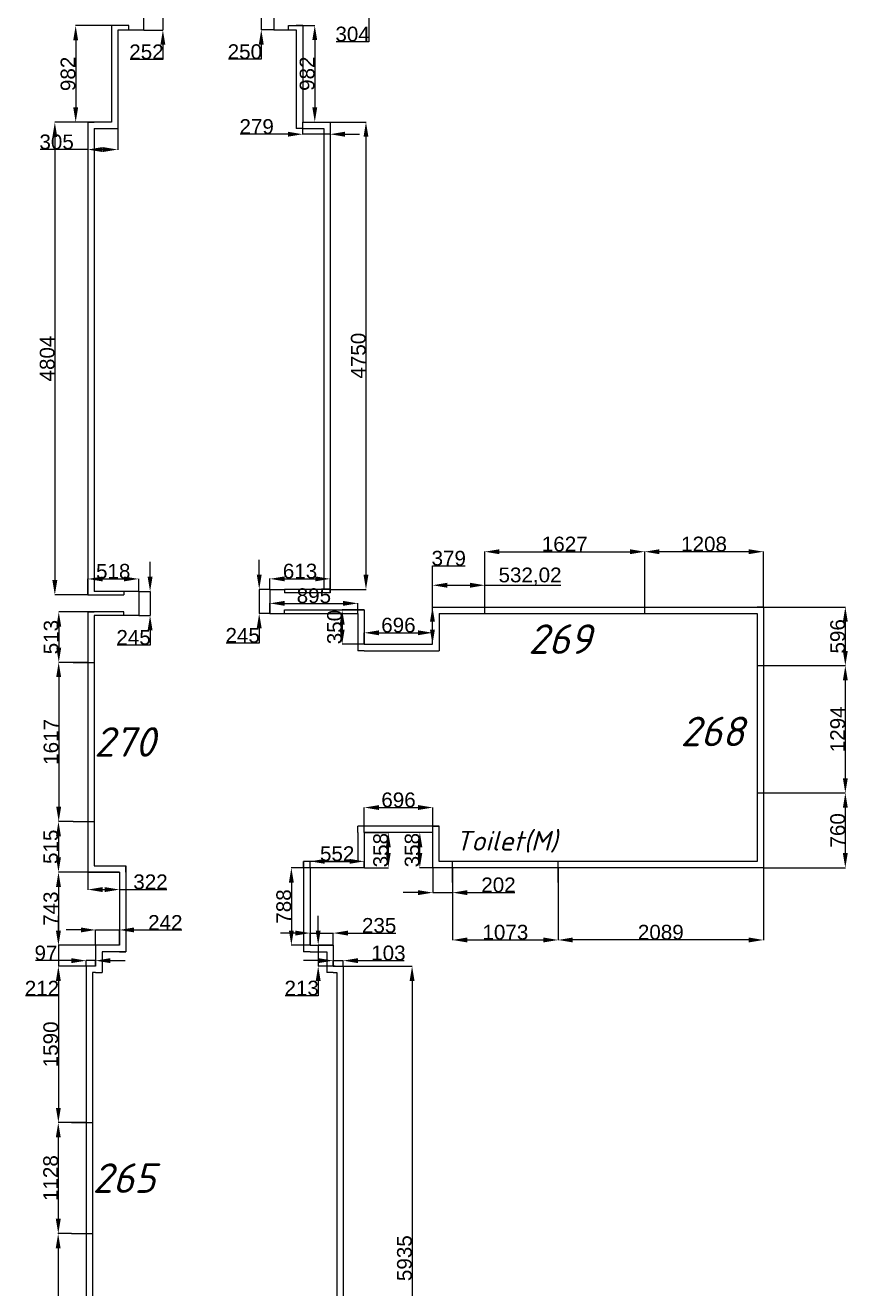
# Model space of a CAD drawing. Header units: millimetres. Extents: x 0 to 135706, y 0 to 79429.
# Drawn here: x 14594 to 22961, y 26441 to 39281 of the extents above; entities that cross this region are included whole.
import ezdxf
from ezdxf.enums import TextEntityAlignment as Align

# ---------------------------------------------------------------- set-up
doc = ezdxf.new("R2010")
doc.units = ezdxf.units.MM
doc.linetypes.add('ACAD_ISO02W100', pattern=[15, 12, -3])
doc.styles.add('GOST', font='ISOCPEUI.TTF')
doc.styles.get("Standard").update_dxf_attribs({"font": 'Arial.ttf'})
doc.dimstyles.new('Copy of ISO-25', dxfattribs={"dimtxt": 150, "dimasz": 150, "dimexe": 1.25, "dimexo": 0.625, "dimtad": 1, "dimtoh": 1, "dimtxsty": 'Standard', "dimcen": 2.5, "dimadec": 0, "dimazin": 0, "dimtfac": 1, "dimtmove": 0, "dimatfit": 3, "dimfxl": 1, "dimarcsym": 0})

# ---------------------------------------------------------------- blocks, each defined once
blk = doc.blocks.new('*D257')
at = {"color": 0, "lineweight": -2, "transparency": 16777216}
for p, q in [((17736, 39744), (18091, 39744)), ((18090, 39594), (18090, 39590)), ((17586, 39440), (18091, 39440)), ((18090, 39440), (18090, 39114)), ((18090, 39114), (17758, 39114))]:
    blk.add_line(p, q, dxfattribs=at)
at = {"color": 0, "transparency": 16777216}
for points in [[(18065, 39594), (18115, 39594), (18090, 39744)], [(18065, 39590), (18115, 39590), (18090, 39440)]]:
    blk.add_solid(points, dxfattribs=at)
at = {"layer": 'Defpoints', "color": 0, "transparency": 16777216}
for p in [(17735, 39744), (18090, 39744), (17585, 39440)]:
    blk.add_point(p, dxfattribs=at)
at = {"color": 0, "transparency": 16777216, "insert": (17924, 39191), "char_height": 150, "attachment_point": 5}
blk.add_mtext('304', dxfattribs=at)
blk = doc.blocks.new('*D277')
at = {"color": 0, "lineweight": -2, "transparency": 16777216}
for p, q in [((15994, 39635), (15994, 39785)), ((15799, 39485), (15995, 39485)), ((15994, 39485), (15994, 39233)), ((15799, 39233), (15995, 39233)), ((15994, 39083), (15994, 38933)), ((15994, 38933), (15661, 38933))]:
    blk.add_line(p, q, dxfattribs=at)
at = {"color": 0, "transparency": 16777216}
for points in [[(15969, 39635), (16019, 39635), (15994, 39485)], [(15969, 39083), (16019, 39083), (15994, 39233)]]:
    blk.add_solid(points, dxfattribs=at)
at = {"layer": 'Defpoints', "color": 0, "transparency": 16777216}
for p in [(15798, 39485), (15798, 39233), (15994, 39233)]:
    blk.add_point(p, dxfattribs=at)
at = {"color": 0, "transparency": 16777216, "insert": (15827, 39010), "char_height": 150, "attachment_point": 5}
blk.add_mtext('252', dxfattribs=at)
blk = doc.blocks.new('*D278')
at = {"color": 0, "lineweight": -2, "transparency": 16777216}
for p, q in [((16995, 39635), (16995, 39785)), ((17123, 39485), (16994, 39485)), ((16995, 39485), (16995, 39235)), ((17123, 39235), (16994, 39235)), ((16995, 39085), (16995, 38935)), ((16995, 38935), (16661, 38935))]:
    blk.add_line(p, q, dxfattribs=at)
at = {"color": 0, "transparency": 16777216}
for points in [[(16970, 39635), (17020, 39635), (16995, 39485)], [(16970, 39085), (17020, 39085), (16995, 39235)]]:
    blk.add_solid(points, dxfattribs=at)
at = {"layer": 'Defpoints', "color": 0, "transparency": 16777216}
for p in [(17123, 39485), (16995, 39235), (17123, 39235)]:
    blk.add_point(p, dxfattribs=at)
at = {"color": 0, "transparency": 16777216, "insert": (16828, 39012), "char_height": 150, "attachment_point": 5}
blk.add_mtext('250', dxfattribs=at)
blk = doc.blocks.new('*D279')
at = {"color": 0, "lineweight": -2, "transparency": 16777216}
for p, q in [((15470, 39278), (15106, 39278)), ((15107, 39128), (15107, 38446)), ((15470, 38296), (15106, 38296))]:
    blk.add_line(p, q, dxfattribs=at)
at = {"color": 0, "transparency": 16777216}
for points in [[(15082, 39128), (15132, 39128), (15107, 39278)], [(15082, 38446), (15132, 38446), (15107, 38296)]]:
    blk.add_solid(points, dxfattribs=at)
at = {"layer": 'Defpoints', "color": 0, "transparency": 16777216}
for p in [(15470, 39278), (15107, 38296), (15470, 38296)]:
    blk.add_point(p, dxfattribs=at)
at = {"color": 0, "transparency": 16777216, "insert": (15030, 38787), "char_height": 150, "attachment_point": 5, "rotation": 90}
blk.add_mtext('982', dxfattribs=at)
blk = doc.blocks.new('*D280')
at = {"color": 0, "lineweight": -2, "transparency": 16777216}
for p, q in [((17417, 39280), (17541, 39280)), ((17539, 39130), (17539, 38448)), ((17417, 38298), (17541, 38298))]:
    blk.add_line(p, q, dxfattribs=at)
at = {"color": 0, "transparency": 16777216}
for points in [[(17514, 39130), (17564, 39130), (17539, 39280)], [(17514, 38448), (17564, 38448), (17539, 38298)]]:
    blk.add_solid(points, dxfattribs=at)
at = {"layer": 'Defpoints', "color": 0, "transparency": 16777216}
for p in [(17416, 39280), (17416, 38298), (17539, 38298)]:
    blk.add_point(p, dxfattribs=at)
at = {"color": 0, "transparency": 16777216, "insert": (17462, 38789), "char_height": 150, "attachment_point": 5, "rotation": 90}
blk.add_mtext('982', dxfattribs=at)
blk = doc.blocks.new('*D281')
at = {"color": 0, "lineweight": -2, "transparency": 16777216}
for p, q in [((17416, 38297), (17416, 38172)), ((17695, 38297), (17695, 38172)), ((17266, 38174), (16781, 38174)), ((17695, 38174), (17416, 38174)), ((17845, 38174), (17995, 38174))]:
    blk.add_line(p, q, dxfattribs=at)
at = {"color": 0, "transparency": 16777216}
for points in [[(17266, 38199), (17266, 38149), (17416, 38174)], [(17845, 38199), (17845, 38149), (17695, 38174)]]:
    blk.add_solid(points, dxfattribs=at)
at = {"layer": 'Defpoints', "color": 0, "transparency": 16777216}
for p in [(17416, 38298), (17695, 38298), (17416, 38174)]:
    blk.add_point(p, dxfattribs=at)
at = {"color": 0, "transparency": 16777216, "insert": (16948, 38251), "char_height": 150, "attachment_point": 5}
blk.add_mtext('279', dxfattribs=at)
blk = doc.blocks.new('*D282')
at = {"color": 0, "lineweight": -2, "transparency": 16777216}
for p, q in [((15230, 38230), (15230, 38016)), ((15535, 38230), (15535, 38016)), ((15230, 38018), (14747, 38018)), ((15385, 38018), (15380, 38018))]:
    blk.add_line(p, q, dxfattribs=at)
at = {"color": 0, "transparency": 16777216}
for points in [[(15380, 38043), (15380, 37993), (15230, 38018)], [(15385, 38043), (15385, 37993), (15535, 38018)]]:
    blk.add_solid(points, dxfattribs=at)
at = {"layer": 'Defpoints', "color": 0, "transparency": 16777216}
for p in [(15230, 38231), (15535, 38231), (15230, 38018)]:
    blk.add_point(p, dxfattribs=at)
at = {"color": 0, "transparency": 16777216, "insert": (14913, 38095), "char_height": 150, "attachment_point": 5}
blk.add_mtext('305', dxfattribs=at)
blk = doc.blocks.new('*D283')
at = {"color": 0, "lineweight": -2, "transparency": 16777216}
for p, q in [((17696, 38298), (18061, 38298)), ((18060, 38148), (18060, 33698)), ((17696, 33548), (18061, 33548))]:
    blk.add_line(p, q, dxfattribs=at)
at = {"color": 0, "transparency": 16777216}
for points in [[(18035, 38148), (18085, 38148), (18060, 38298)], [(18035, 33698), (18085, 33698), (18060, 33548)]]:
    blk.add_solid(points, dxfattribs=at)
at = {"layer": 'Defpoints', "color": 0, "transparency": 16777216}
for p in [(17695, 38298), (17695, 33548), (18060, 33548)]:
    blk.add_point(p, dxfattribs=at)
at = {"color": 0, "transparency": 16777216, "insert": (17983, 35923), "char_height": 150, "attachment_point": 5, "rotation": 90}
blk.add_mtext('4750', dxfattribs=at)
blk = doc.blocks.new('*D284')
at = {"color": 0, "lineweight": -2, "transparency": 16777216}
for p, q in [((15230, 38296), (14894, 38296)), ((14895, 38146), (14895, 33642)), ((15230, 33492), (14894, 33492))]:
    blk.add_line(p, q, dxfattribs=at)
at = {"color": 0, "transparency": 16777216}
for points in [[(14870, 38146), (14920, 38146), (14895, 38296)], [(14870, 33642), (14920, 33642), (14895, 33492)]]:
    blk.add_solid(points, dxfattribs=at)
at = {"layer": 'Defpoints', "color": 0, "transparency": 16777216}
for p in [(15230, 38296), (14895, 33492), (15230, 33492)]:
    blk.add_point(p, dxfattribs=at)
at = {"color": 0, "transparency": 16777216, "insert": (14818, 35894), "char_height": 150, "attachment_point": 5, "rotation": 90}
blk.add_mtext('4804', dxfattribs=at)
blk = doc.blocks.new('*D285')
at = {"color": 0, "lineweight": -2, "transparency": 16777216}
for p, q in [((15230, 33493), (15230, 33655)), ((15380, 33654), (15598, 33654)), ((15748, 33528), (15748, 33655))]:
    blk.add_line(p, q, dxfattribs=at)
at = {"color": 0, "transparency": 16777216}
for points in [[(15380, 33679), (15380, 33629), (15230, 33654)], [(15598, 33679), (15598, 33629), (15748, 33654)]]:
    blk.add_solid(points, dxfattribs=at)
at = {"layer": 'Defpoints', "color": 0, "transparency": 16777216}
for p in [(15748, 33654), (15748, 33527), (15230, 33492)]:
    blk.add_point(p, dxfattribs=at)
at = {"color": 0, "transparency": 16777216, "insert": (15489, 33731), "char_height": 150, "attachment_point": 5}
blk.add_mtext('518', dxfattribs=at)
blk = doc.blocks.new('*D286')
at = {"color": 0, "lineweight": -2, "transparency": 16777216}
for p, q in [((17082, 33549), (17082, 33657)), ((17232, 33655), (17545, 33655)), ((17695, 33514), (17695, 33657))]:
    blk.add_line(p, q, dxfattribs=at)
at = {"color": 0, "transparency": 16777216}
for points in [[(17232, 33680), (17232, 33630), (17082, 33655)], [(17545, 33680), (17545, 33630), (17695, 33655)]]:
    blk.add_solid(points, dxfattribs=at)
at = {"layer": 'Defpoints', "color": 0, "transparency": 16777216}
for p in [(17695, 33655), (17082, 33548), (17695, 33513)]:
    blk.add_point(p, dxfattribs=at)
at = {"color": 0, "transparency": 16777216, "insert": (17389, 33733), "char_height": 150, "attachment_point": 5}
blk.add_mtext('613', dxfattribs=at)
blk = doc.blocks.new('*D287')
at = {"color": 0, "lineweight": -2, "transparency": 16777216}
for p, q in [((15864, 33677), (15864, 33827)), ((15749, 33527), (15865, 33527)), ((15864, 33527), (15864, 33282)), ((15749, 33282), (15865, 33282)), ((15864, 33132), (15864, 32982)), ((15864, 32982), (15528, 32982))]:
    blk.add_line(p, q, dxfattribs=at)
at = {"color": 0, "transparency": 16777216}
for points in [[(15839, 33677), (15889, 33677), (15864, 33527)], [(15839, 33132), (15889, 33132), (15864, 33282)]]:
    blk.add_solid(points, dxfattribs=at)
at = {"layer": 'Defpoints', "color": 0, "transparency": 16777216}
for p in [(15748, 33527), (15748, 33282), (15864, 33282)]:
    blk.add_point(p, dxfattribs=at)
at = {"color": 0, "transparency": 16777216, "insert": (15696, 33059), "char_height": 150, "attachment_point": 5}
blk.add_mtext('245', dxfattribs=at)
blk = doc.blocks.new('*D288')
at = {"color": 0, "lineweight": -2, "transparency": 16777216}
for p, q in [((16974, 33698), (16974, 33848)), ((17082, 33548), (16973, 33548)), ((16974, 33548), (16974, 33303)), ((17082, 33303), (16973, 33303)), ((16974, 33153), (16974, 33003)), ((16974, 33003), (16639, 33003))]:
    blk.add_line(p, q, dxfattribs=at)
at = {"color": 0, "transparency": 16777216}
for points in [[(16949, 33698), (16999, 33698), (16974, 33548)], [(16949, 33153), (16999, 33153), (16974, 33303)]]:
    blk.add_solid(points, dxfattribs=at)
at = {"layer": 'Defpoints', "color": 0, "transparency": 16777216}
for p in [(17082, 33548), (16974, 33303), (17082, 33303)]:
    blk.add_point(p, dxfattribs=at)
at = {"color": 0, "transparency": 16777216, "insert": (16806, 33080), "char_height": 150, "attachment_point": 5}
blk.add_mtext('245', dxfattribs=at)
blk = doc.blocks.new('*D289')
at = {"color": 0, "lineweight": -2, "transparency": 16777216}
for p, q in [((15230, 33319), (14934, 33319)), ((14935, 33169), (14935, 32956)), ((15230, 32806), (14934, 32806))]:
    blk.add_line(p, q, dxfattribs=at)
at = {"color": 0, "transparency": 16777216}
for points in [[(14910, 33169), (14960, 33169), (14935, 33319)], [(14910, 32956), (14960, 32956), (14935, 32806)]]:
    blk.add_solid(points, dxfattribs=at)
at = {"layer": 'Defpoints', "color": 0, "transparency": 16777216}
for p in [(15230, 33319), (14935, 32806), (15230, 32806)]:
    blk.add_point(p, dxfattribs=at)
at = {"color": 0, "transparency": 16777216, "insert": (14858, 33063), "char_height": 150, "attachment_point": 5, "rotation": 90}
blk.add_mtext('513', dxfattribs=at)
blk = doc.blocks.new('*D290')
at = {"color": 0, "lineweight": -2, "transparency": 16777216}
for p, q in [((18042, 33340), (17817, 33340)), ((17818, 33190), (17818, 33140)), ((18042, 32990), (17817, 32990))]:
    blk.add_line(p, q, dxfattribs=at)
at = {"color": 0, "transparency": 16777216}
for points in [[(17793, 33190), (17843, 33190), (17818, 33340)], [(17793, 33140), (17843, 33140), (17818, 32990)]]:
    blk.add_solid(points, dxfattribs=at)
at = {"layer": 'Defpoints', "color": 0, "transparency": 16777216}
for p in [(18042, 33340), (17818, 32990), (18042, 32990)]:
    blk.add_point(p, dxfattribs=at)
at = {"color": 0, "transparency": 16777216, "insert": (17741, 33165), "char_height": 150, "attachment_point": 5, "rotation": 90}
blk.add_mtext('350', dxfattribs=at)
blk = doc.blocks.new('*D291')
at = {"color": 0, "lineweight": -2, "transparency": 16777216}
for p, q in [((17082, 33304), (17082, 33407)), ((17232, 33406), (17827, 33406)), ((17977, 33304), (17977, 33407))]:
    blk.add_line(p, q, dxfattribs=at)
at = {"color": 0, "transparency": 16777216}
for points in [[(17232, 33431), (17232, 33381), (17082, 33406)], [(17827, 33431), (17827, 33381), (17977, 33406)]]:
    blk.add_solid(points, dxfattribs=at)
at = {"layer": 'Defpoints', "color": 0, "transparency": 16777216}
for p in [(17977, 33406), (17082, 33303), (17977, 33303)]:
    blk.add_point(p, dxfattribs=at)
at = {"color": 0, "transparency": 16777216, "insert": (17530, 33483), "char_height": 150, "attachment_point": 5}
blk.add_mtext('895', dxfattribs=at)
blk = doc.blocks.new('*D292')
at = {"color": 0, "lineweight": -2, "transparency": 16777216}
for p, q in [((18042, 32991), (18042, 33108)), ((18192, 33107), (18588, 33107)), ((18738, 32991), (18738, 33108))]:
    blk.add_line(p, q, dxfattribs=at)
at = {"color": 0, "transparency": 16777216}
for points in [[(18192, 33132), (18192, 33082), (18042, 33107)], [(18588, 33132), (18588, 33082), (18738, 33107)]]:
    blk.add_solid(points, dxfattribs=at)
at = {"layer": 'Defpoints', "color": 0, "transparency": 16777216}
for p in [(18738, 33107), (18042, 32990), (18738, 32990)]:
    blk.add_point(p, dxfattribs=at)
at = {"color": 0, "transparency": 16777216, "insert": (18390, 33184), "char_height": 150, "attachment_point": 5}
blk.add_mtext('696', dxfattribs=at)
blk = doc.blocks.new('*D293')
at = {"color": 0, "lineweight": -2, "transparency": 16777216}
for p, q in [((18736, 33369), (18736, 33786)), ((18736, 33786), (19068, 33786)), ((18738, 33369), (18735, 33369)), ((18736, 33140), (18736, 33219)), ((18738, 32990), (18735, 32990))]:
    blk.add_line(p, q, dxfattribs=at)
at = {"color": 0, "transparency": 16777216}
for points in [[(18711, 33219), (18761, 33219), (18736, 33369)], [(18711, 33140), (18761, 33140), (18736, 32990)]]:
    blk.add_solid(points, dxfattribs=at)
at = {"layer": 'Defpoints', "color": 0, "transparency": 16777216}
for p in [(18738, 33369), (18736, 32990), (18738, 32990)]:
    blk.add_point(p, dxfattribs=at)
at = {"color": 0, "transparency": 16777216, "insert": (18902, 33864), "char_height": 150, "attachment_point": 5}
blk.add_mtext('379', dxfattribs=at)
blk = doc.blocks.new('*D294')
at = {"color": 0, "lineweight": -2, "transparency": 16777216}
for p, q in [((18736, 33370), (18736, 33591)), ((18886, 33590), (19118, 33590)), ((19268, 33370), (19268, 33591)), ((19268, 33590), (20041, 33590))]:
    blk.add_line(p, q, dxfattribs=at)
at = {"color": 0, "transparency": 16777216}
for points in [[(18886, 33615), (18886, 33565), (18736, 33590)], [(19118, 33615), (19118, 33565), (19268, 33590)]]:
    blk.add_solid(points, dxfattribs=at)
at = {"layer": 'Defpoints', "color": 0, "transparency": 16777216}
for p in [(19268, 33590), (18736, 33369), (19268, 33369)]:
    blk.add_point(p, dxfattribs=at)
at = {"color": 0, "transparency": 16777216, "insert": (19729, 33681), "char_height": 150, "attachment_point": 5}
blk.add_mtext('532,02', dxfattribs=at)
blk = doc.blocks.new('*D295')
at = {"color": 0, "lineweight": -2, "transparency": 16777216}
for p, q in [((19268, 33305), (19268, 33932)), ((19418, 33931), (20745, 33931)), ((20895, 33305), (20895, 33932))]:
    blk.add_line(p, q, dxfattribs=at)
at = {"color": 0, "transparency": 16777216}
for points in [[(19418, 33956), (19418, 33906), (19268, 33931)], [(20745, 33956), (20745, 33906), (20895, 33931)]]:
    blk.add_solid(points, dxfattribs=at)
at = {"layer": 'Defpoints', "color": 0, "transparency": 16777216}
for p in [(20895, 33931), (19268, 33304), (20895, 33304)]:
    blk.add_point(p, dxfattribs=at)
at = {"color": 0, "transparency": 16777216, "insert": (20082, 34008), "char_height": 150, "attachment_point": 5}
blk.add_mtext('1627', dxfattribs=at)
blk = doc.blocks.new('*D296')
at = {"color": 0, "lineweight": -2, "transparency": 16777216}
for p, q in [((20895, 33370), (20895, 33932)), ((21953, 33931), (21045, 33931)), ((22103, 33370), (22103, 33932))]:
    blk.add_line(p, q, dxfattribs=at)
at = {"color": 0, "transparency": 16777216}
for points in [[(21045, 33956), (21045, 33906), (20895, 33931)], [(21953, 33956), (21953, 33906), (22103, 33931)]]:
    blk.add_solid(points, dxfattribs=at)
at = {"layer": 'Defpoints', "color": 0, "transparency": 16777216}
for p in [(20895, 33931), (20895, 33369), (22103, 33369)]:
    blk.add_point(p, dxfattribs=at)
at = {"color": 0, "transparency": 16777216, "insert": (21499, 34008), "char_height": 150, "attachment_point": 5}
blk.add_mtext('1208', dxfattribs=at)
blk = doc.blocks.new('*D297')
at = {"color": 0, "lineweight": -2, "transparency": 16777216}
for p, q in [((22104, 33369), (22937, 33369)), ((22936, 33219), (22936, 32923)), ((22104, 32773), (22937, 32773))]:
    blk.add_line(p, q, dxfattribs=at)
at = {"color": 0, "transparency": 16777216}
for points in [[(22911, 33219), (22961, 33219), (22936, 33369)], [(22911, 32923), (22961, 32923), (22936, 32773)]]:
    blk.add_solid(points, dxfattribs=at)
at = {"layer": 'Defpoints', "color": 0, "transparency": 16777216}
for p in [(22103, 33369), (22103, 32773), (22936, 32773)]:
    blk.add_point(p, dxfattribs=at)
at = {"color": 0, "transparency": 16777216, "insert": (22859, 33071), "char_height": 150, "attachment_point": 5, "rotation": 90}
blk.add_mtext('596', dxfattribs=at)
blk = doc.blocks.new('*D298')
at = {"color": 0, "lineweight": -2, "transparency": 16777216}
for p, q in [((22104, 32773), (22937, 32773)), ((22936, 32623), (22936, 31629)), ((22104, 31479), (22937, 31479))]:
    blk.add_line(p, q, dxfattribs=at)
at = {"color": 0, "transparency": 16777216}
for points in [[(22911, 32623), (22961, 32623), (22936, 32773)], [(22911, 31629), (22961, 31629), (22936, 31479)]]:
    blk.add_solid(points, dxfattribs=at)
at = {"layer": 'Defpoints', "color": 0, "transparency": 16777216}
for p in [(22103, 32773), (22103, 31479), (22936, 31479)]:
    blk.add_point(p, dxfattribs=at)
at = {"color": 0, "transparency": 16777216, "insert": (22859, 32126), "char_height": 150, "attachment_point": 5, "rotation": 90}
blk.add_mtext('1294', dxfattribs=at)
blk = doc.blocks.new('*D299')
at = {"color": 0, "lineweight": -2, "transparency": 16777216}
for p, q in [((22104, 31479), (22937, 31479)), ((22936, 31329), (22936, 30869)), ((22104, 30719), (22937, 30719))]:
    blk.add_line(p, q, dxfattribs=at)
at = {"color": 0, "transparency": 16777216}
for points in [[(22911, 31329), (22961, 31329), (22936, 31479)], [(22911, 30869), (22961, 30869), (22936, 30719)]]:
    blk.add_solid(points, dxfattribs=at)
at = {"layer": 'Defpoints', "color": 0, "transparency": 16777216}
for p in [(22103, 31479), (22103, 30719), (22936, 30719)]:
    blk.add_point(p, dxfattribs=at)
at = {"color": 0, "transparency": 16777216, "insert": (22859, 31099), "char_height": 150, "attachment_point": 5, "rotation": 90}
blk.add_mtext('760', dxfattribs=at)
blk = doc.blocks.new('*D300')
at = {"color": 0, "lineweight": -2, "transparency": 16777216}
for p, q in [((20014, 30718), (20014, 29984)), ((22103, 30718), (22103, 29984)), ((21953, 29985), (20164, 29985))]:
    blk.add_line(p, q, dxfattribs=at)
at = {"color": 0, "transparency": 16777216}
for points in [[(20164, 30010), (20164, 29960), (20014, 29985)], [(21953, 30010), (21953, 29960), (22103, 29985)]]:
    blk.add_solid(points, dxfattribs=at)
at = {"layer": 'Defpoints', "color": 0, "transparency": 16777216}
for p in [(20014, 30719), (22103, 30719), (20014, 29985)]:
    blk.add_point(p, dxfattribs=at)
at = {"color": 0, "transparency": 16777216, "insert": (21059, 30063), "char_height": 150, "attachment_point": 5}
blk.add_mtext('2089', dxfattribs=at)
blk = doc.blocks.new('*D301')
at = {"color": 0, "lineweight": -2, "transparency": 16777216}
for p, q in [((18941, 30568), (18941, 29984)), ((19091, 29985), (19864, 29985)), ((20014, 29986), (20014, 29987))]:
    blk.add_line(p, q, dxfattribs=at)
at = {"color": 0, "transparency": 16777216}
for points in [[(19091, 30010), (19091, 29960), (18941, 29985)], [(19864, 30010), (19864, 29960), (20014, 29985)]]:
    blk.add_solid(points, dxfattribs=at)
at = {"layer": 'Defpoints', "color": 0, "transparency": 16777216}
for p in [(18941, 30569), (20014, 29985), (20014, 29985)]:
    blk.add_point(p, dxfattribs=at)
at = {"color": 0, "transparency": 16777216, "insert": (19478, 30063), "char_height": 150, "attachment_point": 5}
blk.add_mtext('1073', dxfattribs=at)
blk = doc.blocks.new('*D302')
at = {"color": 0, "lineweight": -2, "transparency": 16777216}
for p, q in [((18739, 30718), (18739, 30465)), ((18941, 30718), (18941, 30465)), ((18589, 30466), (18439, 30466)), ((18739, 30466), (18941, 30466)), ((19091, 30466), (19575, 30466))]:
    blk.add_line(p, q, dxfattribs=at)
at = {"color": 0, "transparency": 16777216}
for points in [[(18589, 30491), (18589, 30441), (18739, 30466)], [(19091, 30491), (19091, 30441), (18941, 30466)]]:
    blk.add_solid(points, dxfattribs=at)
at = {"layer": 'Defpoints', "color": 0, "transparency": 16777216}
for p in [(18739, 30719), (18941, 30719), (18739, 30466)]:
    blk.add_point(p, dxfattribs=at)
at = {"color": 0, "transparency": 16777216, "insert": (19408, 30544), "char_height": 150, "attachment_point": 5}
blk.add_mtext('202', dxfattribs=at)
blk = doc.blocks.new('*D303')
at = {"color": 0, "lineweight": -2, "transparency": 16777216}
for p, q in [((18739, 31077), (18606, 31077)), ((18608, 30869), (18608, 30927)), ((18739, 30719), (18606, 30719))]:
    blk.add_line(p, q, dxfattribs=at)
at = {"color": 0, "transparency": 16777216}
for points in [[(18583, 30927), (18633, 30927), (18608, 31077)], [(18583, 30869), (18633, 30869), (18608, 30719)]]:
    blk.add_solid(points, dxfattribs=at)
at = {"layer": 'Defpoints', "color": 0, "transparency": 16777216}
for p in [(18608, 31077), (18739, 31077), (18739, 30719)]:
    blk.add_point(p, dxfattribs=at)
at = {"color": 0, "transparency": 16777216, "insert": (18530, 30898), "char_height": 150, "attachment_point": 5, "rotation": 90}
blk.add_mtext('358', dxfattribs=at)
blk = doc.blocks.new('*D304')
at = {"color": 0, "lineweight": -2, "transparency": 16777216}
for p, q in [((18043, 31078), (18043, 31332)), ((18739, 31078), (18739, 31332)), ((18193, 31331), (18589, 31331))]:
    blk.add_line(p, q, dxfattribs=at)
at = {"color": 0, "transparency": 16777216}
for points in [[(18193, 31356), (18193, 31306), (18043, 31331)], [(18589, 31356), (18589, 31306), (18739, 31331)]]:
    blk.add_solid(points, dxfattribs=at)
at = {"layer": 'Defpoints', "color": 0, "transparency": 16777216}
for p in [(18739, 31331), (18043, 31077), (18739, 31077)]:
    blk.add_point(p, dxfattribs=at)
at = {"color": 0, "transparency": 16777216, "insert": (18391, 31408), "char_height": 150, "attachment_point": 5}
blk.add_mtext('696', dxfattribs=at)
blk = doc.blocks.new('*D305')
at = {"color": 0, "lineweight": -2, "transparency": 16777216}
for p, q in [((18044, 31077), (18288, 31077)), ((18287, 30927), (18287, 30869)), ((18044, 30719), (18288, 30719))]:
    blk.add_line(p, q, dxfattribs=at)
at = {"color": 0, "transparency": 16777216}
for points in [[(18262, 30927), (18312, 30927), (18287, 31077)], [(18262, 30869), (18312, 30869), (18287, 30719)]]:
    blk.add_solid(points, dxfattribs=at)
at = {"layer": 'Defpoints', "color": 0, "transparency": 16777216}
for p in [(18043, 31077), (18043, 30719), (18287, 30719)]:
    blk.add_point(p, dxfattribs=at)
at = {"color": 0, "transparency": 16777216, "insert": (18210, 30898), "char_height": 150, "attachment_point": 5, "rotation": 90}
blk.add_mtext('358', dxfattribs=at)
blk = doc.blocks.new('*D306')
at = {"color": 0, "lineweight": -2, "transparency": 16777216}
for p, q in [((17491, 30720), (17491, 30785)), ((17641, 30784), (17893, 30784)), ((18043, 30720), (18043, 30785))]:
    blk.add_line(p, q, dxfattribs=at)
at = {"color": 0, "transparency": 16777216}
for points in [[(17641, 30809), (17641, 30759), (17491, 30784)], [(17893, 30809), (17893, 30759), (18043, 30784)]]:
    blk.add_solid(points, dxfattribs=at)
at = {"layer": 'Defpoints', "color": 0, "transparency": 16777216}
for p in [(17491, 30719), (18043, 30784), (18043, 30719)]:
    blk.add_point(p, dxfattribs=at)
at = {"color": 0, "transparency": 16777216, "insert": (17767, 30861), "char_height": 150, "attachment_point": 5}
blk.add_mtext('552', dxfattribs=at)
blk = doc.blocks.new('*D307')
at = {"color": 0, "lineweight": -2, "transparency": 16777216}
for p, q in [((17491, 30719), (17300, 30719)), ((17301, 30569), (17301, 30081)), ((17491, 29931), (17300, 29931))]:
    blk.add_line(p, q, dxfattribs=at)
at = {"color": 0, "transparency": 16777216}
for points in [[(17276, 30569), (17326, 30569), (17301, 30719)], [(17276, 30081), (17326, 30081), (17301, 29931)]]:
    blk.add_solid(points, dxfattribs=at)
at = {"layer": 'Defpoints', "color": 0, "transparency": 16777216}
for p in [(17491, 30719), (17301, 29931), (17491, 29931)]:
    blk.add_point(p, dxfattribs=at)
at = {"color": 0, "transparency": 16777216, "insert": (17224, 30325), "char_height": 150, "attachment_point": 5, "rotation": 90}
blk.add_mtext('788', dxfattribs=at)
blk = doc.blocks.new('*D308')
at = {"color": 0, "lineweight": -2, "transparency": 16777216}
for p, q in [((17341, 30055), (17191, 30055)), ((17491, 29932), (17491, 30056)), ((17491, 30055), (17726, 30055)), ((17726, 29932), (17726, 30056)), ((17876, 30055), (18363, 30055))]:
    blk.add_line(p, q, dxfattribs=at)
at = {"color": 0, "transparency": 16777216}
for points in [[(17341, 30080), (17341, 30030), (17491, 30055)], [(17876, 30080), (17876, 30030), (17726, 30055)]]:
    blk.add_solid(points, dxfattribs=at)
at = {"layer": 'Defpoints', "color": 0, "transparency": 16777216}
for p in [(17726, 30055), (17491, 29931), (17726, 29931)]:
    blk.add_point(p, dxfattribs=at)
at = {"color": 0, "transparency": 16777216, "insert": (18194, 30132), "char_height": 150, "attachment_point": 5}
blk.add_mtext('235', dxfattribs=at)
blk = doc.blocks.new('*D309')
at = {"color": 0, "lineweight": -2, "transparency": 16777216}
for p, q in [((17574, 30081), (17574, 30231)), ((17726, 29931), (17573, 29931)), ((17574, 29931), (17574, 29718)), ((17745, 29718), (17573, 29718)), ((17574, 29568), (17574, 29418)), ((17574, 29418), (17239, 29418))]:
    blk.add_line(p, q, dxfattribs=at)
at = {"color": 0, "transparency": 16777216}
for points in [[(17549, 30081), (17599, 30081), (17574, 29931)], [(17549, 29568), (17599, 29568), (17574, 29718)]]:
    blk.add_solid(points, dxfattribs=at)
at = {"layer": 'Defpoints', "color": 0, "transparency": 16777216}
for p in [(17726, 29931), (17574, 29718), (17745, 29718)]:
    blk.add_point(p, dxfattribs=at)
at = {"color": 0, "transparency": 16777216, "insert": (17406, 29495), "char_height": 150, "attachment_point": 5}
blk.add_mtext('213', dxfattribs=at)
blk = doc.blocks.new('*D310')
at = {"color": 0, "lineweight": -2, "transparency": 16777216}
for p, q in [((17576, 29775), (17426, 29775)), ((17726, 29719), (17726, 29776)), ((17726, 29775), (17829, 29775)), ((17829, 29719), (17829, 29776)), ((17979, 29775), (18448, 29775))]:
    blk.add_line(p, q, dxfattribs=at)
at = {"color": 0, "transparency": 16777216}
for points in [[(17576, 29800), (17576, 29750), (17726, 29775)], [(17979, 29800), (17979, 29750), (17829, 29775)]]:
    blk.add_solid(points, dxfattribs=at)
at = {"layer": 'Defpoints', "color": 0, "transparency": 16777216}
for p in [(17726, 29718), (17829, 29775), (17829, 29718)]:
    blk.add_point(p, dxfattribs=at)
at = {"color": 0, "transparency": 16777216, "insert": (18288, 29852), "char_height": 150, "attachment_point": 5}
blk.add_mtext('103', dxfattribs=at)
blk = doc.blocks.new('*D311')
at = {"color": 0, "lineweight": -2, "transparency": 16777216}
for p, q in [((17830, 29718), (18530, 29718)), ((18529, 29568), (18529, 23933)), ((17830, 23783), (18530, 23783))]:
    blk.add_line(p, q, dxfattribs=at)
at = {"color": 0, "transparency": 16777216}
for points in [[(18504, 29568), (18554, 29568), (18529, 29718)], [(18504, 23933), (18554, 23933), (18529, 23783)]]:
    blk.add_solid(points, dxfattribs=at)
at = {"layer": 'Defpoints', "color": 0, "transparency": 16777216}
for p in [(17829, 29718), (17829, 23783), (18529, 23783)]:
    blk.add_point(p, dxfattribs=at)
at = {"color": 0, "transparency": 16777216, "insert": (18452, 26751), "char_height": 150, "attachment_point": 5, "rotation": 90}
blk.add_mtext('5935', dxfattribs=at)
blk = doc.blocks.new('*D312')
at = {"color": 0, "lineweight": -2, "transparency": 16777216}
for p, q in [((14933, 32806), (14932, 32806)), ((14934, 32656), (14934, 31339)), ((15080, 31189), (14932, 31189))]:
    blk.add_line(p, q, dxfattribs=at)
at = {"color": 0, "transparency": 16777216}
for points in [[(14909, 32656), (14959, 32656), (14934, 32806)], [(14909, 31339), (14959, 31339), (14934, 31189)]]:
    blk.add_solid(points, dxfattribs=at)
at = {"layer": 'Defpoints', "color": 0, "transparency": 16777216}
for p in [(14934, 32806), (14934, 31189), (15080, 31189)]:
    blk.add_point(p, dxfattribs=at)
at = {"color": 0, "transparency": 16777216, "insert": (14857, 31998), "char_height": 150, "attachment_point": 5, "rotation": 90}
blk.add_mtext('1617', dxfattribs=at)
blk = doc.blocks.new('*D313')
at = {"color": 0, "lineweight": -2, "transparency": 16777216}
for p, q in [((14932, 31189), (14931, 31189)), ((14932, 31039), (14932, 30824)), ((15230, 30674), (14931, 30674))]:
    blk.add_line(p, q, dxfattribs=at)
at = {"color": 0, "transparency": 16777216}
for points in [[(14907, 31039), (14957, 31039), (14932, 31189)], [(14907, 30824), (14957, 30824), (14932, 30674)]]:
    blk.add_solid(points, dxfattribs=at)
at = {"layer": 'Defpoints', "color": 0, "transparency": 16777216}
for p in [(14932, 31189), (14932, 30674), (15230, 30674)]:
    blk.add_point(p, dxfattribs=at)
at = {"color": 0, "transparency": 16777216, "insert": (14855, 30932), "char_height": 150, "attachment_point": 5, "rotation": 90}
blk.add_mtext('515', dxfattribs=at)
blk = doc.blocks.new('*D314')
at = {"color": 0, "lineweight": -2, "transparency": 16777216}
for p, q in [((15230, 30673), (15230, 30496)), ((15552, 30673), (15552, 30496)), ((15380, 30497), (15402, 30497)), ((15552, 30497), (16033, 30497))]:
    blk.add_line(p, q, dxfattribs=at)
at = {"color": 0, "transparency": 16777216}
for points in [[(15380, 30522), (15380, 30472), (15230, 30497)], [(15402, 30522), (15402, 30472), (15552, 30497)]]:
    blk.add_solid(points, dxfattribs=at)
at = {"layer": 'Defpoints', "color": 0, "transparency": 16777216}
for p in [(15230, 30674), (15552, 30674), (15552, 30497)]:
    blk.add_point(p, dxfattribs=at)
at = {"color": 0, "transparency": 16777216, "insert": (15868, 30575), "char_height": 150, "attachment_point": 5}
blk.add_mtext('322', dxfattribs=at)
blk = doc.blocks.new('*D315')
at = {"color": 0, "lineweight": -2, "transparency": 16777216}
for p, q in [((15552, 30674), (14931, 30674)), ((14932, 30524), (14932, 30081)), ((15552, 29931), (14931, 29931))]:
    blk.add_line(p, q, dxfattribs=at)
at = {"color": 0, "transparency": 16777216}
for points in [[(14907, 30524), (14957, 30524), (14932, 30674)], [(14907, 30081), (14957, 30081), (14932, 29931)]]:
    blk.add_solid(points, dxfattribs=at)
at = {"layer": 'Defpoints', "color": 0, "transparency": 16777216}
for p in [(15552, 30674), (14932, 29931), (15552, 29931)]:
    blk.add_point(p, dxfattribs=at)
at = {"color": 0, "transparency": 16777216, "insert": (14855, 30303), "char_height": 150, "attachment_point": 5, "rotation": 90}
blk.add_mtext('743', dxfattribs=at)
blk = doc.blocks.new('*D316')
at = {"color": 0, "lineweight": -2, "transparency": 16777216}
for p, q in [((14931, 30081), (14931, 30231)), ((15310, 29931), (14930, 29931)), ((14931, 29931), (14931, 29719)), ((15310, 29719), (14930, 29719)), ((14931, 29569), (14931, 29419)), ((14931, 29419), (14598, 29419))]:
    blk.add_line(p, q, dxfattribs=at)
at = {"color": 0, "transparency": 16777216}
for points in [[(14906, 30081), (14956, 30081), (14931, 29931)], [(14906, 29569), (14956, 29569), (14931, 29719)]]:
    blk.add_solid(points, dxfattribs=at)
at = {"layer": 'Defpoints', "color": 0, "transparency": 16777216}
for p in [(15310, 29931), (14931, 29719), (15310, 29719)]:
    blk.add_point(p, dxfattribs=at)
at = {"color": 0, "transparency": 16777216, "insert": (14764, 29495), "char_height": 150, "attachment_point": 5}
blk.add_mtext('212', dxfattribs=at)
blk = doc.blocks.new('*D317')
at = {"color": 0, "lineweight": -2, "transparency": 16777216}
for p, q in [((15160, 30087), (15010, 30087)), ((15310, 29932), (15310, 30088)), ((15310, 30087), (15552, 30087)), ((15552, 29932), (15552, 30088)), ((15702, 30087), (16186, 30087))]:
    blk.add_line(p, q, dxfattribs=at)
at = {"color": 0, "transparency": 16777216}
for points in [[(15160, 30112), (15160, 30062), (15310, 30087)], [(15702, 30112), (15702, 30062), (15552, 30087)]]:
    blk.add_solid(points, dxfattribs=at)
at = {"layer": 'Defpoints', "color": 0, "transparency": 16777216}
for p in [(15552, 30087), (15310, 29931), (15552, 29931)]:
    blk.add_point(p, dxfattribs=at)
at = {"color": 0, "transparency": 16777216, "insert": (16019, 30163), "char_height": 150, "attachment_point": 5}
blk.add_mtext('242', dxfattribs=at)
blk = doc.blocks.new('*D318')
at = {"color": 0, "lineweight": -2, "transparency": 16777216}
for p, q in [((15063, 29775), (14697, 29775)), ((15213, 29720), (15213, 29776)), ((15310, 29775), (15213, 29775)), ((15310, 29720), (15310, 29776)), ((15460, 29775), (15610, 29775))]:
    blk.add_line(p, q, dxfattribs=at)
at = {"color": 0, "transparency": 16777216}
for points in [[(15063, 29800), (15063, 29750), (15213, 29775)], [(15460, 29800), (15460, 29750), (15310, 29775)]]:
    blk.add_solid(points, dxfattribs=at)
at = {"layer": 'Defpoints', "color": 0, "transparency": 16777216}
for p in [(15213, 29775), (15213, 29719), (15310, 29719)]:
    blk.add_point(p, dxfattribs=at)
at = {"color": 0, "transparency": 16777216, "insert": (14805, 29852), "char_height": 150, "attachment_point": 5}
blk.add_mtext('97', dxfattribs=at)
blk = doc.blocks.new('*D319')
at = {"color": 0, "lineweight": -2, "transparency": 16777216}
for p, q in [((15213, 29719), (14930, 29719)), ((14931, 29569), (14931, 28279)), ((15213, 28129), (14930, 28129))]:
    blk.add_line(p, q, dxfattribs=at)
at = {"color": 0, "transparency": 16777216}
for points in [[(14906, 29569), (14956, 29569), (14931, 29719)], [(14906, 28279), (14956, 28279), (14931, 28129)]]:
    blk.add_solid(points, dxfattribs=at)
at = {"layer": 'Defpoints', "color": 0, "transparency": 16777216}
for p in [(15213, 29719), (14931, 28129), (15213, 28129)]:
    blk.add_point(p, dxfattribs=at)
at = {"color": 0, "transparency": 16777216, "insert": (14854, 28924), "char_height": 150, "attachment_point": 5, "rotation": 90}
blk.add_mtext('1590', dxfattribs=at)
blk = doc.blocks.new('*D320')
at = {"color": 0, "lineweight": -2, "transparency": 16777216}
for p, q in [((14929, 28129), (14929, 28129)), ((14930, 27979), (14930, 27151)), ((15063, 27001), (14929, 27001))]:
    blk.add_line(p, q, dxfattribs=at)
at = {"color": 0, "transparency": 16777216}
for points in [[(14905, 27979), (14955, 27979), (14930, 28129)], [(14905, 27151), (14955, 27151), (14930, 27001)]]:
    blk.add_solid(points, dxfattribs=at)
at = {"layer": 'Defpoints', "color": 0, "transparency": 16777216}
for p in [(14930, 28129), (14930, 27001), (15063, 27001)]:
    blk.add_point(p, dxfattribs=at)
at = {"color": 0, "transparency": 16777216, "insert": (14853, 27565), "char_height": 150, "attachment_point": 5, "rotation": 90}
blk.add_mtext('1128', dxfattribs=at)
blk = doc.blocks.new('*D321')
at = {"color": 0, "lineweight": -2, "transparency": 16777216}
for p, q in [((14928, 27001), (14927, 27001)), ((14929, 26851), (14929, 24536)), ((15063, 24386), (14927, 24386))]:
    blk.add_line(p, q, dxfattribs=at)
at = {"color": 0, "transparency": 16777216}
for points in [[(14904, 26851), (14954, 26851), (14929, 27001)], [(14904, 24536), (14954, 24536), (14929, 24386)]]:
    blk.add_solid(points, dxfattribs=at)
at = {"layer": 'Defpoints', "color": 0, "transparency": 16777216}
for p in [(14929, 27001), (14929, 24386), (15063, 24386)]:
    blk.add_point(p, dxfattribs=at)
at = {"color": 0, "transparency": 16777216, "insert": (14852, 25694), "char_height": 150, "attachment_point": 5, "rotation": 90}
blk.add_mtext('2615', dxfattribs=at)

msp = doc.modelspace()

# ---------------------------------------------------------------- linework, layer by layer
at = {"color": 5}
for p, q in [((15798.188, 39485.018), (15798.188, 39233.018)), ((17123.188, 39485.018), (17123.188, 39235.018)), ((15648.188, 39278.018), (15470.188, 39278.018)), ((15470.188, 39278.018), (15470.188, 38296.018)), ((15648.188, 39233.018), (15648.188, 39278.018)), ((15798.188, 39233.018), (15648.188, 39233.018)), ((17123.188, 39235.018), (17273.188, 39235.018)), ((17273.188, 39235.018), (17273.188, 39280.018)), ((17273.188, 39280.018), (17416.188, 39280.018)), ((17416.188, 39280.018), (17351.188, 39280.018)), ((17416.188, 39280.018), (17416.188, 38298.018)), ((15470.188, 38296.018), (15230.188, 38296.018)), ((15230.188, 38296.018), (15230.188, 33492.018)), ((15230.188, 38296.018), (15295.188, 38296.018)), ((17416.188, 38298.018), (17695.188, 38298.018)), ((17695.188, 38298.018), (17695.188, 33513.018)), ((17416.188, 38233.018), (17351.188, 38233.018)), ((15748.188, 33527.018), (15598.188, 33527.018)), ((15598.188, 33527.018), (15598.188, 33492.018)), ((15748.188, 33527.018), (15748.188, 33282.018)), ((17082.188, 33548.018), (17232.188, 33548.018)), ((17082.188, 33548.018), (17082.188, 33303.018)), ((17232.188, 33548.018), (17232.188, 33513.018)), ((15230.188, 33492.018), (15598.188, 33492.018)), ((17695.188, 33513.018), (17232.188, 33513.018)), ((15598.188, 33319.018), (15230.188, 33319.018)), ((15230.188, 33319.018), (15230.188, 32806.018)), ((15230.188, 33319.018), (15295.188, 33319.018)), ((15598.188, 33282.018), (15598.188, 33319.018)), ((15748.188, 33282.018), (15598.188, 33282.018)), ((17082.188, 33303.018), (17232.188, 33303.018)), ((17232.188, 33303.018), (17232.188, 33340.018)), ((17232.188, 33340.018), (18042.188, 33340.018)), ((18042.188, 33340.018), (17977.188, 33340.018)), ((18042.188, 33340.018), (18042.188, 32990.018)), ((18738.188, 32990.018), (18738.188, 33369.018)), ((18738.188, 33369.018), (19268.188, 33369.018)), ((20895.188, 33369.018), (22103.188, 33369.018)), ((22103.188, 33369.018), (22038.188, 33369.018)), ((22103.188, 33369.018), (22103.188, 32773.018)), ((18042.188, 32990.018), (18738.188, 32990.018)), ((15180.188, 32806.018), (15280.188, 32806.018)), ((22103.188, 31479.018), (22103.188, 30719.018)), ((15180.188, 31189.018), (15280.188, 31189.018)), ((15230.188, 31189.018), (15230.188, 30674.018)), ((18739.188, 31077.018), (18043.188, 31077.018)), ((18043.188, 31077.018), (18043.188, 30719.018)), ((18739.188, 31142.018), (18804.188, 31142.018)), ((18739.188, 30719.018), (18739.188, 31077.018)), ((15617.188, 30674.018), (15617.188, 30739.018)), ((17426.188, 30719.018), (17426.188, 30784.018)), ((18043.188, 30719.018), (17491.188, 30719.018)), ((17491.188, 30719.018), (17491.188, 29931.018)), ((18941.188, 30719.018), (18739.188, 30719.018)), ((22103.188, 30719.018), (20014.188, 30719.018)), ((15230.188, 30674.018), (15552.188, 30674.018)), ((15552.188, 30674.018), (15552.188, 29931.018)), ((15552.188, 29931.018), (15310.188, 29931.018)), ((15310.188, 29931.018), (15310.188, 29719.018)), ((17491.188, 29931.018), (17726.188, 29931.018)), ((17726.188, 29931.018), (17726.188, 29718.018)), ((15552.188, 29866.018), (15617.188, 29866.018)), ((15310.188, 29719.018), (15213.188, 29719.018)), ((15213.188, 29719.018), (15213.188, 28129.018)), ((17726.188, 29718.018), (17829.188, 29718.018)), ((17829.188, 29718.018), (17829.188, 23783.018)), ((15163.188, 28129.018), (15263.188, 28129.018)), ((15213.188, 27001.018), (15213.188, 24386.018))]:
    msp.add_line(p, q, dxfattribs=at)
at = {"color": 5, "linetype": 'ACAD_ISO02W100', "ltscale": 2000}
for p, q in [((15648.188, 39233.018), (15535.188, 39233.018)), ((15535.188, 39233.018), (15535.188, 38231.018)), ((17273.188, 39235.018), (17351.188, 39235.018)), ((17351.188, 39235.018), (17351.188, 38233.018)), ((15295.188, 38231.018), (15535.188, 38231.018)), ((15295.188, 38231.018), (15295.188, 33527.018)), ((17416.188, 38233.018), (17630.188, 38233.018)), ((17630.188, 38233.018), (17630.188, 33548.018)), ((15598.188, 33527.018), (15295.188, 33527.018)), ((17630.188, 33548.018), (17232.188, 33548.018)), ((15598.188, 33282.018), (15295.188, 33282.018)), ((15295.188, 33282.018), (15295.188, 32806.018)), ((17232.188, 33303.018), (17977.188, 33303.018)), ((17977.188, 33303.018), (17977.188, 32925.018)), ((18803.188, 33304.018), (19268.188, 33304.018)), ((18803.188, 33304.018), (18803.188, 32925.018)), ((20895.188, 33304.018), (22038.188, 33304.018)), ((22038.188, 33304.018), (22038.188, 32773.018)), ((18042.188, 32925.018), (17977.188, 32925.018)), ((18042.188, 32925.018), (18803.188, 32925.018)), ((22038.188, 31479.018), (22038.188, 30784.018)), ((15295.188, 31189.018), (15295.188, 30739.018)), ((18804.188, 31142.018), (17978.188, 31142.018)), ((17978.188, 31077.018), (17978.188, 31142.018)), ((17978.188, 31077.018), (17978.188, 30784.018)), ((18804.188, 30784.018), (18804.188, 31142.018)), ((15295.188, 30739.018), (15617.188, 30739.018)), ((15617.188, 30739.018), (15617.188, 29866.018)), ((17978.188, 30784.018), (17426.188, 30784.018)), ((17426.188, 30784.018), (17426.188, 29866.018)), ((18941.188, 30784.018), (18804.188, 30784.018)), ((22038.188, 30784.018), (20014.188, 30784.018)), ((15617.188, 29866.018), (15375.188, 29866.018)), ((15375.188, 29866.018), (15375.188, 29654.018)), ((17491.188, 29866.018), (17426.188, 29866.018)), ((17491.188, 29866.018), (17661.188, 29866.018)), ((17661.188, 29866.018), (17661.188, 29653.018)), ((15310.188, 29654.018), (15278.188, 29654.018)), ((15278.188, 29654.018), (15278.188, 28129.018)), ((15310.188, 29654.018), (15375.188, 29654.018)), ((17726.188, 29653.018), (17661.188, 29653.018)), ((17726.188, 29653.018), (17764.188, 29653.018)), ((17764.188, 29653.018), (17764.188, 23783.018)), ((15278.188, 27001.018), (15278.188, 24386.018))]:
    msp.add_line(p, q, dxfattribs=at)
at = {"color": 1}
for p, q in [((19268.188, 33304.018), (19268.188, 33519.018)), ((20895.188, 33304.018), (20895.188, 33519.018)), ((19268.188, 33369.018), (20895.188, 33369.018)), ((19268.188, 33304.018), (20895.188, 33304.018)), ((15230.188, 32806.018), (15080.188, 32806.018)), ((15080.188, 32806.018), (15295.188, 32806.018)), ((15230.188, 32806.018), (15230.188, 31189.018)), ((15295.188, 32806.018), (15295.188, 31189.018)), ((22038.188, 32773.018), (22253.188, 32773.018)), ((22038.188, 32773.018), (22038.188, 31479.018)), ((22103.188, 32773.018), (22103.188, 31479.018)), ((22038.188, 31479.018), (22253.188, 31479.018)), ((15080.188, 31189.018), (15295.188, 31189.018)), ((18941.188, 30569.018), (18941.188, 30784.018)), ((20014.188, 30784.018), (18941.188, 30784.018)), ((20014.188, 30719.018), (18941.188, 30719.018)), ((20014.188, 30569.018), (20014.188, 30784.018)), ((15063.188, 28129.018), (15278.188, 28129.018)), ((15213.188, 28129.018), (15213.188, 27001.018)), ((15278.188, 28129.018), (15278.188, 27001.018)), ((15063.188, 27001.018), (15278.188, 27001.018))]:
    msp.add_line(p, q, dxfattribs=at)

# ---------------------------------------------------------------- texts
at = {"style": 'GOST'}
for s, height, p in [('269', 300, (19710.404, 33042.943)), ('268', 300, (21259.171, 32104.411)), ('270', 300, (15295.188, 31997.518)), ('Toilet(M)', 200, (18971.451, 30992.889)), ('265', 300, (15278.188, 27565.018))]:
    msp.add_text(s, height=height, dxfattribs=at).set_placement(p, align=Align.MIDDLE_LEFT)

# ---------------------------------------------------------------- dimensions: what is measured, and where the dimension line sits
for base, p1, p2, picture, middle in [((15993.962, 39233.018), (15798.188, 39485.018), (15798.188, 39233.018), '*D277', (15827.119, 39010.229)), ((16995.419, 39235.018), (17123.188, 39485.018), (17123.188, 39235.018), '*D278', (16828.065, 39012.229)), ((15107.253, 38296.018), (15470.188, 39278.018), (15470.188, 38296.018), '*D279', (15030.042, 38787.018)), ((17539.434, 38298.018), (17416.188, 39280.018), (17416.188, 38298.018), '*D280', (17462.223, 38789.018)), ((14895.405, 33492.018), (15230.188, 38296.018), (15230.188, 33492.018), '*D284', (14818.194, 35894.018)), ((18060.234, 33548.018), (17695.188, 38298.018), (17695.188, 33548.018), '*D283', (17983.023, 35923.018)), ((15863.951, 33282.018), (15748.188, 33527.018), (15748.188, 33282.018), '*D287', (15695.778, 33059.229)), ((16974.407, 33303.018), (17082.188, 33548.018), (17082.188, 33303.018), '*D288', (16806.234, 33080.229)), ((14934.981, 32806.018), (15230.188, 33319.018), (15230.188, 32806.018), '*D289', (14857.719, 33062.518)), ((17818.431, 32990.018), (18042.188, 33340.018), (18042.188, 32990.018), '*D290', (17741.169, 33165.018)), ((22935.829, 32773.018), (22103.188, 33369.018), (22103.188, 32773.018), '*D297', (22858.618, 33071.018)), ((14933.731, 31189.018), (14933.731, 32806.018), (15080.188, 31189.018), '*D312', (14856.52, 31997.518)), ((22935.829, 31479.018), (22103.188, 32773.018), (22103.188, 31479.018), '*D298', (22858.618, 32126.018)), ((22935.829, 30719.018), (22103.188, 31479.018), (22103.188, 30719.018), '*D299', (22858.618, 31099.018)), ((14932.481, 30674.018), (14932.481, 31189.018), (15230.188, 30674.018), '*D313', (14855.27, 30931.518)), ((18287.191, 30719.018), (18043.188, 31077.018), (18043.188, 30719.018), '*D305', (18209.928, 30898.018)), ((18607.748, 31077.018), (18739.188, 30719.018), (18739.188, 31077.018), '*D303', (18530.486, 30898.018)), ((17301.096, 29931.018), (17491.188, 30719.018), (17491.188, 29931.018), '*D307', (17223.885, 30325.018)), ((14932.481, 29931.018), (15552.188, 30674.018), (15552.188, 29931.018), '*D315', (14855.219, 30302.518)), ((14931.231, 29719.018), (15310.188, 29931.018), (15310.188, 29719.018), '*D316', (14764.389, 29494.95)), ((17573.81, 29718.018), (17726.188, 29931.018), (17745.188, 29718.018), '*D309', (17406.2, 29495.28)), ((14931.231, 28129.018), (15213.188, 29719.018), (15213.188, 28129.018), '*D319', (14854.02, 28924.018)), ((18529.136, 23783.018), (17829.188, 29718.018), (17829.188, 23783.018), '*D311', (18451.874, 26750.518)), ((14929.981, 27001.018), (14929.981, 28129.018), (15063.188, 27001.018), '*D320', (14852.77, 27565.018)), ((14928.731, 24386.018), (14928.731, 27001.018), (15063.188, 24386.018), '*D321', (14851.52, 25693.518))]:
    dim = msp.add_linear_dim(base=base, p1=p1, p2=p2, angle=90, dimstyle='Copy of ISO-25')
    dim.commit()
    dim.dimension.update_dxf_attribs({"geometry": picture, "text_midpoint": middle})
for base, p1, p2, picture, middle in [((18089.51, 39744.021), (17585.188, 39440.021), (17735.095, 39744.021), '*D257', (17923.537, 39113.513)), ((18736.022, 32990.018), (18738.188, 33369.018), (18738.188, 32990.018), '*D293', (18902.455, 33786.252))]:
    dim = msp.add_linear_dim(base=base, p1=p1, p2=p2, angle=90, dimstyle='Copy of ISO-25')
    dim.commit()
    dim.dimension.update_dxf_attribs({"geometry": picture, "text_midpoint": middle, "dimtype": 160})
for base, p1, p2, picture, middle in [((17416.188, 38173.661), (17695.188, 38298.018), (17416.188, 38298.018), '*D281', (16948.424, 38250.872)), ((15230.188, 38017.593), (15535.188, 38231.018), (15230.188, 38231.018), '*D282', (14913.345, 38094.856)), ((20895.188, 33930.618), (19268.188, 33304.018), (20895.188, 33304.018), '*D295', (20081.688, 34007.829)), ((20895.188, 33930.618), (22103.188, 33369.018), (20895.188, 33369.018), '*D296', (21499.188, 34007.829)), ((15748.188, 33654.068), (15230.188, 33492.018), (15748.188, 33527.018), '*D285', (15489.188, 33731.279)), ((17695.188, 33655.318), (17082.188, 33548.018), (17695.188, 33513.018), '*D286', (17388.688, 33732.58)), ((19268.188, 33590.187), (18736.167, 33369.018), (19268.188, 33369.018), '*D294', (19729.403, 33680.955)), ((17977.188, 33405.807), (17082.188, 33303.018), (17977.188, 33303.018), '*D291', (17529.688, 33483.018)), ((18738.188, 33107.185), (18042.188, 32990.018), (18738.188, 32990.018), '*D292', (18390.188, 33184.396)), ((18739.188, 31330.507), (18043.188, 31077.018), (18739.188, 31077.018), '*D304', (18391.188, 31407.718)), ((18043.188, 30784.018), (17491.188, 30719.018), (18043.188, 30719.018), '*D306', (17767.188, 30861.229)), ((20014.188, 29985.478), (22103.188, 30719.018), (20014.188, 30719.018), '*D300', (21058.688, 30062.689)), ((15552.188, 30497.388), (15230.188, 30674.018), (15552.188, 30674.018), '*D314', (15867.7, 30574.65)), ((20014.188, 29985.478), (18941.188, 30569.018), (20014.188, 29985.478), '*D301', (19477.688, 30062.74)), ((15552.188, 30086.963), (15310.188, 29931.018), (15552.188, 29931.018), '*D317', (16019.03, 30162.895)), ((17726.188, 30054.635), (17491.188, 29931.018), (17726.188, 29931.018), '*D308', (18194.36, 30131.897)), ((15213.188, 29774.665), (15310.188, 29719.018), (15213.188, 29719.018), '*D318', (14805.127, 29851.876)), ((17829.188, 29775.095), (17726.188, 29718.018), (17829.188, 29718.018), '*D310', (18288.459, 29852.357))]:
    dim = msp.add_linear_dim(base=base, p1=p1, p2=p2, dimstyle='Copy of ISO-25')
    dim.commit()
    dim.dimension.update_dxf_attribs({"geometry": picture, "text_midpoint": middle})
dim = msp.add_linear_dim(base=(18739.188, 30466.389), p1=(18941.188, 30719.018), p2=(18739.188, 30719.018), dimstyle='Copy of ISO-25')
dim.commit()
dim.dimension.update_dxf_attribs({"geometry": '*D302', "text_midpoint": (19408.03, 30466.389), "dimtype": 160})

doc.saveas('drawing.dxf')
